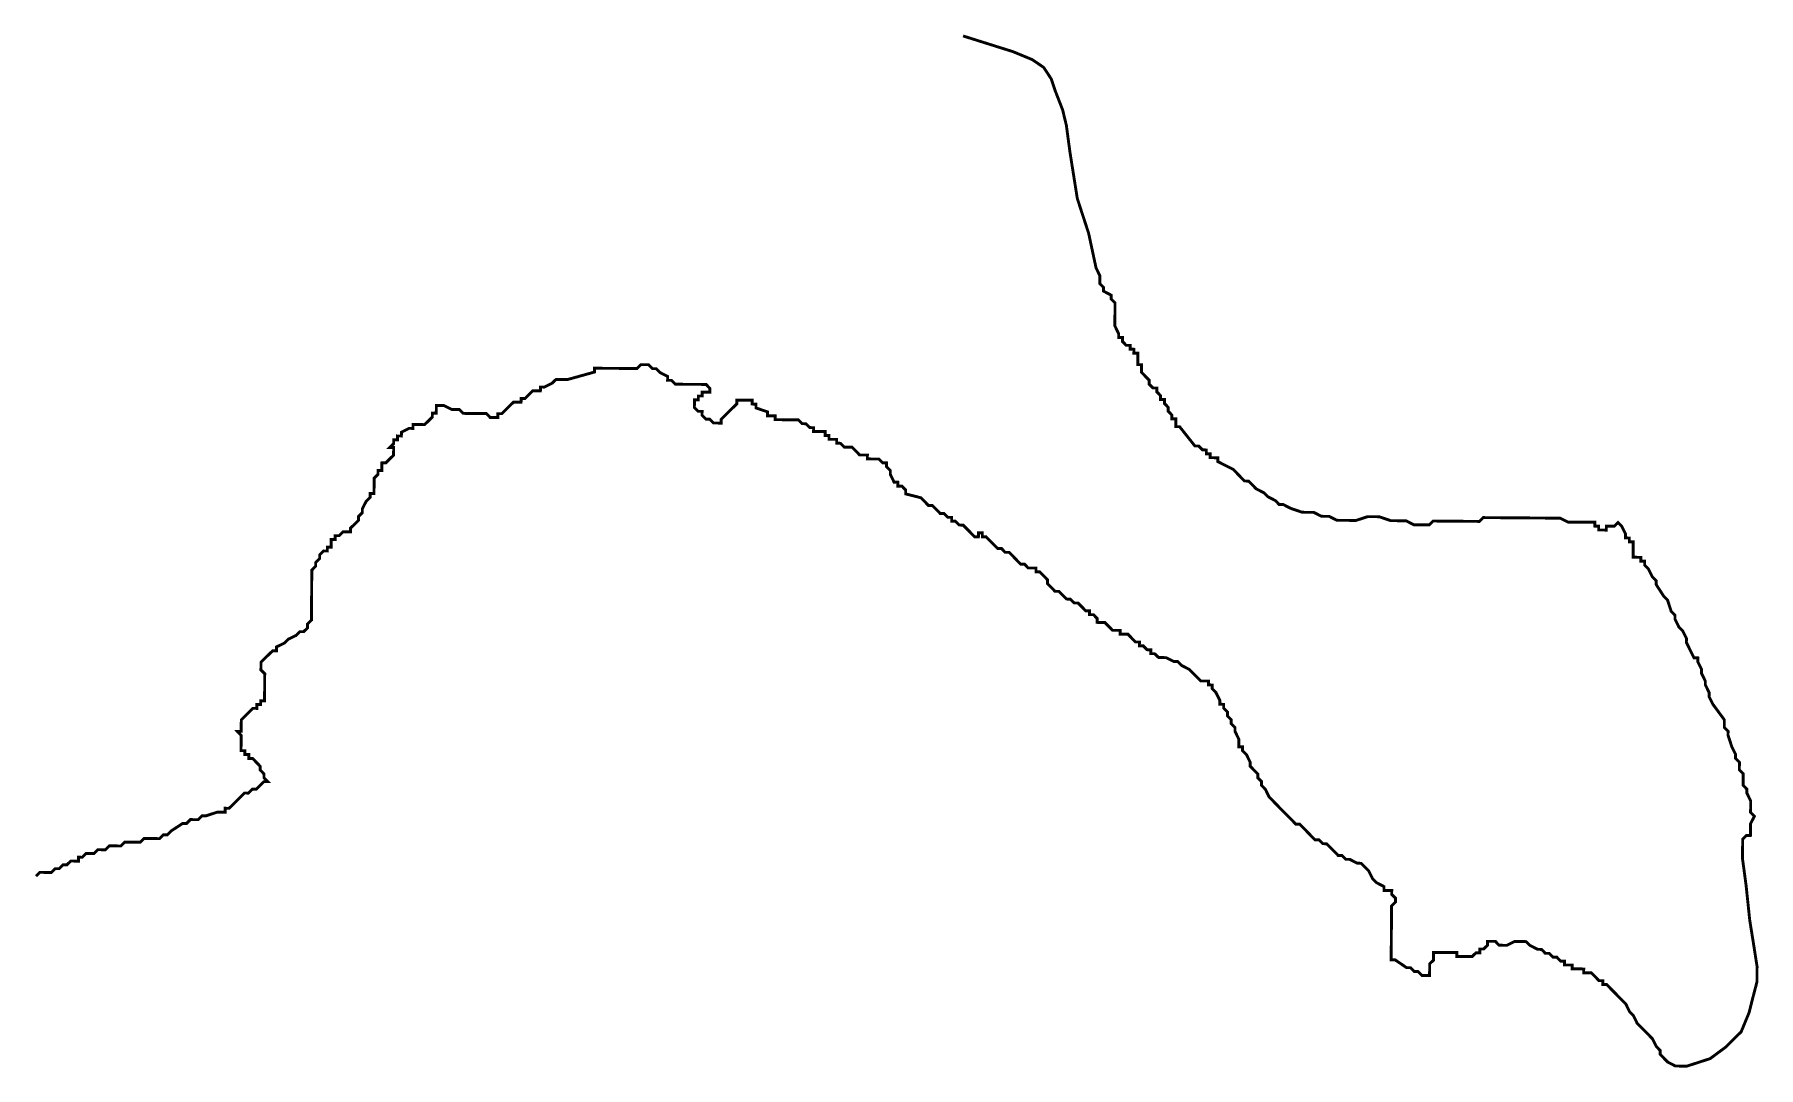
# Model space of a CAD drawing. Header units: metres. Extents: x 290190 to 339802, y 1811045 to 1991312.
# Drawn here: x 326535 to 328344, y 1818689 to 1819773 of the extents above; entities that cross this region are included whole.
import ezdxf

# ---------------------------------------------------------------- set-up
doc = ezdxf.new("R2010")
doc.units = ezdxf.units.M
doc.header["$MEASUREMENT"] = 0
doc.layers.add('HAZARDS LINE', color=1, linetype='Continuous')

msp = doc.modelspace()

# ---------------------------------------------------------------- linework, layer by layer
at = {"layer": 'HAZARDS LINE', "lineweight": 18, "const_width": 3.03}
msp.add_lwpolyline([(327509.3, 1819771.4), (327561.7, 1819754.9), (327581.8, 1819746.6), (327593.9, 1819738.4), (327601.9, 1819726.2), (327605.9, 1819714.1), (327613.8, 1819693.8), (327617.7, 1819677.6), (327621.5, 1819649.3), (327629.2, 1819600.7), (327641.1, 1819564.2), (327648.9, 1819527.8), (327652.9, 1819519.6), (327652.8, 1819511.5), (327656.8, 1819507.5), (327656.8, 1819503.4), (327664.8, 1819499.3), (327664.8, 1819495.3), (327668.8, 1819491.2), (327668.6, 1819467), (327672.6, 1819458.8), (327672.6, 1819454.8), (327676.6, 1819454.8), (327676.6, 1819450.7), (327680.6, 1819446.6), (327684.6, 1819446.6), (327684.6, 1819442.6), (327688.7, 1819442.5), (327688.6, 1819438.5), (327692.7, 1819438.5), (327692.6, 1819426.3), (327696.6, 1819426.3), (327696.6, 1819418.2), (327700.6, 1819414.1), (327704.6, 1819410.1), (327704.5, 1819406), (327708.6, 1819401.9), (327712.6, 1819401.9), (327712.6, 1819397.9), (327716.6, 1819393.8), (327716.5, 1819389.8), (327720.6, 1819389.7), (327720.6, 1819385.7), (327724.6, 1819381.6), (327724.5, 1819377.6), (327728.5, 1819373.5), (327728.5, 1819369.4), (327732.6, 1819369.4), (327732.5, 1819361.3), (327736.5, 1819361.3), (327752.6, 1819341), (327756.6, 1819340.9), (327760.6, 1819336.9), (327764.6, 1819336.8), (327764.6, 1819332.8), (327768.7, 1819332.7), (327768.6, 1819328.7), (327776.7, 1819328.6), (327776.7, 1819324.6), (327784.7, 1819320.5), (327792.8, 1819316.4), (327800.8, 1819308.2), (327804.8, 1819304.2), (327808.9, 1819304.1), (327812.9, 1819300.1), (327816.9, 1819296), (327824.9, 1819291.9), (327829, 1819287.8), (327837, 1819283.7), (327841, 1819279.6), (327845.1, 1819279.6), (327853.1, 1819275.5), (327865.2, 1819271.4), (327877.3, 1819271.3), (327885.4, 1819267.2), (327893.5, 1819267.1), (327901.5, 1819263), (327921.7, 1819262.8), (327933.9, 1819266.8), (327946, 1819266.7), (327958.1, 1819262.6), (327974.3, 1819262.4), (327982.3, 1819258.3), (327998.5, 1819258.2), (328002.6, 1819262.2), (328051.1, 1819261.8), (328055.2, 1819265.8), (328136, 1819265.2), (328144.1, 1819261.1), (328172.4, 1819260.9), (328172.3, 1819256.9), (328176.4, 1819256.8), (328176.4, 1819252.8), (328184.4, 1819252.7), (328184.5, 1819256.8), (328192.6, 1819256.7), (328196.6, 1819260.7), (328200.6, 1819256.6), (328204.6, 1819248.5), (328204.6, 1819244.5), (328208.6, 1819244.4), (328208.6, 1819240.4), (328212.6, 1819240.4), (328212.5, 1819224.2), (328220.6, 1819224.1), (328220.6, 1819220.1), (328224.6, 1819220.1), (328224.6, 1819216), (328228.6, 1819211.9), (328232.6, 1819203.8), (328236.6, 1819199.8), (328236.6, 1819195.7), (328244.5, 1819183.5), (328248.6, 1819179.4), (328252.5, 1819167.3), (328256.5, 1819163.2), (328256.5, 1819159.2), (328260.5, 1819151), (328264.5, 1819147), (328268.5, 1819138.9), (328268.4, 1819134.8), (328276.4, 1819118.6), (328280.4, 1819118.5), (328280.4, 1819114.5), (328284.4, 1819106.4), (328284.3, 1819102.3), (328288.3, 1819094.2), (328288.3, 1819090.2), (328292.3, 1819082.1), (328292.2, 1819078), (328296.2, 1819069.9), (328308.2, 1819053.6), (328308.2, 1819045.6), (328312.2, 1819041.5), (328312.1, 1819037.4), (328316.1, 1819025.3), (328320.1, 1819017.2), (328320, 1819013.1), (328324.1, 1819009), (328324, 1819001), (328328, 1818996.9), (328327.9, 1818984.8), (328331.9, 1818980.7), (328331.9, 1818976.6), (328335.9, 1818968.5), (328335.8, 1818956.4), (328339.8, 1818952.3), (328335.7, 1818944.3), (328335.6, 1818932.1), (328331.5, 1818932.2), (328327.5, 1818928.1), (328327.3, 1818907.9), (328331.1, 1818879.6), (328334.9, 1818843.2), (328338.8, 1818818.9), (328342.6, 1818794.6), (328342.5, 1818778.4), (328338.3, 1818762.3), (328334.2, 1818746.1), (328325.9, 1818726), (328309.6, 1818709.9), (328293.4, 1818697.9), (328269, 1818690), (328256.9, 1818690.1), (328248.9, 1818694.2), (328240.8, 1818702.4), (328240.9, 1818706.4), (328236.9, 1818710.5), (328232.9, 1818718.6), (328220.8, 1818730.9), (328216.8, 1818734.9), (328212.8, 1818743), (328208.8, 1818747.1), (328204.9, 1818755.2), (328200.8, 1818759.3), (328196.8, 1818763.4), (328188.8, 1818771.5), (328184.8, 1818775.6), (328180.8, 1818775.6), (328180.8, 1818779.7), (328176.7, 1818779.7), (328168.7, 1818787.9), (328160.6, 1818787.9), (328160.7, 1818792), (328148.5, 1818792.1), (328148.6, 1818796.1), (328140.5, 1818796.2), (328140.5, 1818800.2), (328136.5, 1818800.2), (328132.5, 1818804.3), (328128.4, 1818804.3), (328124.4, 1818808.4), (328120.4, 1818808.4), (328116.4, 1818812.5), (328112.3, 1818812.6), (328104.3, 1818816.7), (328100.3, 1818820.7), (328088.1, 1818820.8), (328080, 1818816.8), (328071.9, 1818816.9), (328067.9, 1818821), (328059.8, 1818821), (328059.8, 1818817), (328055.7, 1818813), (328051.7, 1818813), (328051.6, 1818809), (328047.6, 1818809), (328043.5, 1818805), (328027.4, 1818805.1), (328027.4, 1818809.2), (328003.1, 1818809.4), (328003.1, 1818801.3), (327999, 1818797.3), (327998.9, 1818785.1), (327990.8, 1818785.2), (327986.8, 1818789.3), (327982.8, 1818789.3), (327978.8, 1818793.4), (327974.7, 1818793.4), (327962.7, 1818801.6), (327958.6, 1818801.6), (327959, 1818858.2), (327963.1, 1818862.2), (327963.2, 1818866.3), (327959.1, 1818870.3), (327959.2, 1818874.4), (327951.1, 1818874.4), (327951.1, 1818878.5), (327943.1, 1818882.6), (327939.1, 1818886.7), (327935.1, 1818894.8), (327931.1, 1818898.9), (327927.1, 1818902.9), (327923, 1818903), (327915, 1818907.1), (327910.9, 1818907.1), (327906.9, 1818911.2), (327902.9, 1818911.2), (327894.8, 1818919.4), (327890.8, 1818923.4), (327886.8, 1818923.5), (327882.8, 1818927.5), (327878.7, 1818927.6), (327874.7, 1818931.6), (327870.7, 1818935.7), (327866.7, 1818939.8), (327862.7, 1818943.9), (327858.6, 1818943.9), (327854.6, 1818948), (327850.6, 1818952), (327842.6, 1818960.2), (327830.6, 1818972.4), (327826.6, 1818980.5), (327822.6, 1818984.6), (327822.6, 1818988.7), (327818.6, 1818992.7), (327818.6, 1818996.8), (327814.6, 1819000.8), (327810.6, 1819004.9), (327810.6, 1819009), (327806.7, 1819017.1), (327802.6, 1819021.2), (327802.7, 1819025.2), (327798.6, 1819025.2), (327798.7, 1819033.3), (327794.7, 1819041.4), (327794.7, 1819045.5), (327790.7, 1819049.5), (327790.8, 1819053.6), (327786.8, 1819057.7), (327786.8, 1819061.7), (327782.8, 1819065.8), (327782.8, 1819069.8), (327778.8, 1819069.9), (327778.8, 1819073.9), (327774.8, 1819082), (327770.8, 1819086.1), (327770.8, 1819090.1), (327766.8, 1819090.2), (327766.8, 1819094.2), (327758.7, 1819094.3), (327754.7, 1819098.3), (327750.7, 1819102.4), (327746.7, 1819106.5), (327738.6, 1819110.6), (327734.6, 1819114.7), (327730.6, 1819114.7), (327722.5, 1819118.8), (327714.5, 1819118.9), (327710.4, 1819122.9), (327706.4, 1819123), (327706.4, 1819127), (327702.4, 1819127.1), (327698.4, 1819131.1), (327694.3, 1819131.2), (327694.4, 1819135.2), (327690.3, 1819135.2), (327682.3, 1819143.4), (327674.2, 1819143.4), (327674.2, 1819147.5), (327666.2, 1819147.5), (327662.2, 1819151.6), (327658.1, 1819155.7), (327650.1, 1819155.8), (327650.1, 1819159.8), (327646.1, 1819163.9), (327642, 1819163.9), (327642.1, 1819168), (327638, 1819168), (327630, 1819176.1), (327626, 1819176.2), (327621.9, 1819180.2), (327617.9, 1819180.3), (327613.9, 1819184.3), (327609.9, 1819188.4), (327605.8, 1819188.4), (327601.8, 1819192.5), (327597.8, 1819196.6), (327597.8, 1819200.6), (327593.8, 1819204.7), (327589.8, 1819208.8), (327585.8, 1819208.8), (327585.8, 1819212.9), (327577.7, 1819212.9), (327573.7, 1819217), (327569.7, 1819217), (327561.7, 1819225.2), (327557.6, 1819229.3), (327553.6, 1819229.3), (327549.6, 1819233.4), (327545.5, 1819233.4), (327541.5, 1819237.5), (327537.5, 1819241.5), (327533.5, 1819245.6), (327529.5, 1819245.6), (327529.5, 1819249.7), (327525.5, 1819249.7), (327525.4, 1819245.7), (327521.4, 1819245.7), (327517.4, 1819249.8), (327513.4, 1819253.9), (327509.4, 1819257.9), (327505.3, 1819258), (327501.3, 1819262), (327497.3, 1819262.1), (327497.3, 1819266.1), (327493.2, 1819266.1), (327489.2, 1819270.2), (327485.2, 1819270.2), (327477.2, 1819278.4), (327473.1, 1819278.4), (327465.1, 1819286.6), (327449, 1819290.7), (327449, 1819294.8), (327445, 1819298.9), (327440.9, 1819298.9), (327441, 1819302.9), (327436.9, 1819303), (327433, 1819311.1), (327433, 1819315.1), (327429, 1819319.2), (327429, 1819323.2), (327425, 1819323.3), (327420.9, 1819327.3), (327408.8, 1819327.4), (327408.9, 1819331.5), (327400.8, 1819331.5), (327396.8, 1819335.6), (327392.7, 1819339.7), (327384.7, 1819339.8), (327380.6, 1819343.8), (327376.6, 1819343.9), (327376.6, 1819347.9), (327368.6, 1819348), (327368.6, 1819352), (327364.5, 1819352), (327364.6, 1819356.1), (327352.4, 1819356.2), (327352.5, 1819360.2), (327348.4, 1819360.3), (327344.4, 1819364.3), (327340.4, 1819364.4), (327336.4, 1819368.4), (327312.1, 1819368.6), (327312.1, 1819372.7), (327304.1, 1819372.7), (327304.1, 1819376.8), (327292, 1819380.9), (327292, 1819384.9), (327288, 1819385), (327288, 1819389), (327271.8, 1819389.1), (327271.8, 1819385.1), (327267.7, 1819381.1), (327259.6, 1819373.1), (327255.5, 1819369.1), (327255.5, 1819365), (327247.4, 1819365.1), (327243.4, 1819369.1), (327239.4, 1819369.2), (327235.3, 1819373.3), (327235.4, 1819377.3), (327231.3, 1819377.3), (327227.3, 1819381.4), (327227.4, 1819389.5), (327231.4, 1819389.5), (327231.5, 1819393.5), (327235.5, 1819393.5), (327235.5, 1819397.5), (327243.6, 1819397.5), (327243.6, 1819401.5), (327239.6, 1819405.6), (327207.3, 1819405.8), (327203.3, 1819409.9), (327199.2, 1819409.9), (327199.3, 1819414), (327191.2, 1819418.1), (327187.2, 1819422.1), (327183.2, 1819422.2), (327179.2, 1819426.3), (327171.1, 1819426.3), (327167, 1819422.3), (327122.5, 1819422.6), (327122.5, 1819418.6), (327094.1, 1819410.7), (327082, 1819410.8), (327077.9, 1819406.8), (327069.8, 1819402.8), (327065.8, 1819402.9), (327065.7, 1819398.8), (327057.7, 1819398.9), (327053.6, 1819394.9), (327049.5, 1819390.9), (327045.5, 1819390.9), (327045.4, 1819386.9), (327037.4, 1819386.9), (327033.3, 1819382.9), (327029.2, 1819378.9), (327025.1, 1819374.9), (327021.1, 1819374.9), (327021.1, 1819370.9), (327013, 1819370.9), (327009, 1819375), (326984.7, 1819375.2), (326980.7, 1819379.3), (326972.6, 1819379.3), (326964.6, 1819383.4), (326956.5, 1819383.5), (326956.4, 1819375.4), (326952.4, 1819375.4), (326952.3, 1819371.4), (326948.3, 1819367.4), (326944.2, 1819363.4), (326932.1, 1819363.5), (326932, 1819359.4), (326928, 1819359.5), (326919.9, 1819355.5), (326919.8, 1819351.4), (326915.8, 1819351.5), (326915.8, 1819347.4), (326911.7, 1819347.4), (326911.7, 1819343.4), (326907.6, 1819339.4), (326911.7, 1819339.4), (326911.6, 1819331.3), (326907.5, 1819327.3), (326903.5, 1819323.3), (326899.4, 1819323.3), (326899.3, 1819315.2), (326895.3, 1819315.2), (326895.3, 1819311.2), (326891.2, 1819307.2), (326891.1, 1819291), (326887, 1819291), (326887, 1819287), (326882.9, 1819283), (326878.8, 1819274.9), (326878.8, 1819270.9), (326874.7, 1819266.9), (326874.7, 1819262.8), (326870.6, 1819258.8), (326866.5, 1819254.8), (326866.5, 1819250.8), (326858.4, 1819250.8), (326854.4, 1819246.8), (326850.3, 1819246.8), (326850.3, 1819242.8), (326846.2, 1819242.8), (326846.2, 1819234.7), (326842.1, 1819234.8), (326842.1, 1819230.7), (326838.1, 1819230.8), (326834, 1819226.7), (326834, 1819222.7), (326829.9, 1819218.7), (326829.8, 1819214.7), (326825.8, 1819210.6), (326825.4, 1819158.1), (326821.3, 1819154.1), (326821.3, 1819150), (326817.2, 1819146), (326813.1, 1819146), (326809.1, 1819142), (326801, 1819138.1), (326796.9, 1819134), (326788.8, 1819130.1), (326788.7, 1819126), (326784.7, 1819126), (326776.5, 1819118), (326772.5, 1819114), (326772.4, 1819105.9), (326776.4, 1819101.9), (326776.2, 1819073.5), (326772.2, 1819073.6), (326772.1, 1819069.5), (326768.1, 1819069.6), (326768.1, 1819065.5), (326764, 1819065.6), (326755.9, 1819057.5), (326751.8, 1819053.5), (326751.7, 1819041.4), (326747.7, 1819041.4), (326751.7, 1819037.3), (326751.5, 1819021.2), (326755.6, 1819021.1), (326755.6, 1819017.1), (326759.6, 1819017.1), (326759.6, 1819013), (326763.6, 1819013), (326767.6, 1819008.9), (326771.6, 1819004.8), (326771.6, 1819000.8), (326775.6, 1818996.7), (326775.6, 1818992.7), (326779.6, 1818988.6), (326775.5, 1818988.6), (326771.5, 1818984.6), (326767.4, 1818980.6), (326763.4, 1818980.7), (326759.3, 1818976.6), (326755.2, 1818976.7), (326751.2, 1818972.7), (326747.1, 1818968.6), (326738.9, 1818960.6), (326734.9, 1818960.7), (326734.9, 1818956.6), (326726.8, 1818956.7), (326714.6, 1818952.7), (326710.6, 1818952.8), (326706.5, 1818948.7), (326698.4, 1818948.8), (326694.4, 1818944.8), (326690.3, 1818944.8), (326678.1, 1818936.8), (326674.1, 1818932.8), (326670, 1818932.9), (326665.9, 1818928.8), (326649.8, 1818929), (326645.7, 1818925), (326629.5, 1818925.1), (326625.4, 1818921.1), (326613.3, 1818921.2), (326609.2, 1818917.1), (326601.2, 1818917.2), (326597.1, 1818913.2), (326589, 1818913.3), (326584.9, 1818909.2), (326580.9, 1818909.3), (326580.9, 1818905.2), (326572.8, 1818905.3), (326568.7, 1818901.3), (326564.7, 1818901.3), (326560.6, 1818897.3), (326556.5, 1818897.3), (326552.5, 1818893.3), (326540.3, 1818893.4), (326536.3, 1818889.4)], dxfattribs=at)

doc.saveas('drawing.dxf')
